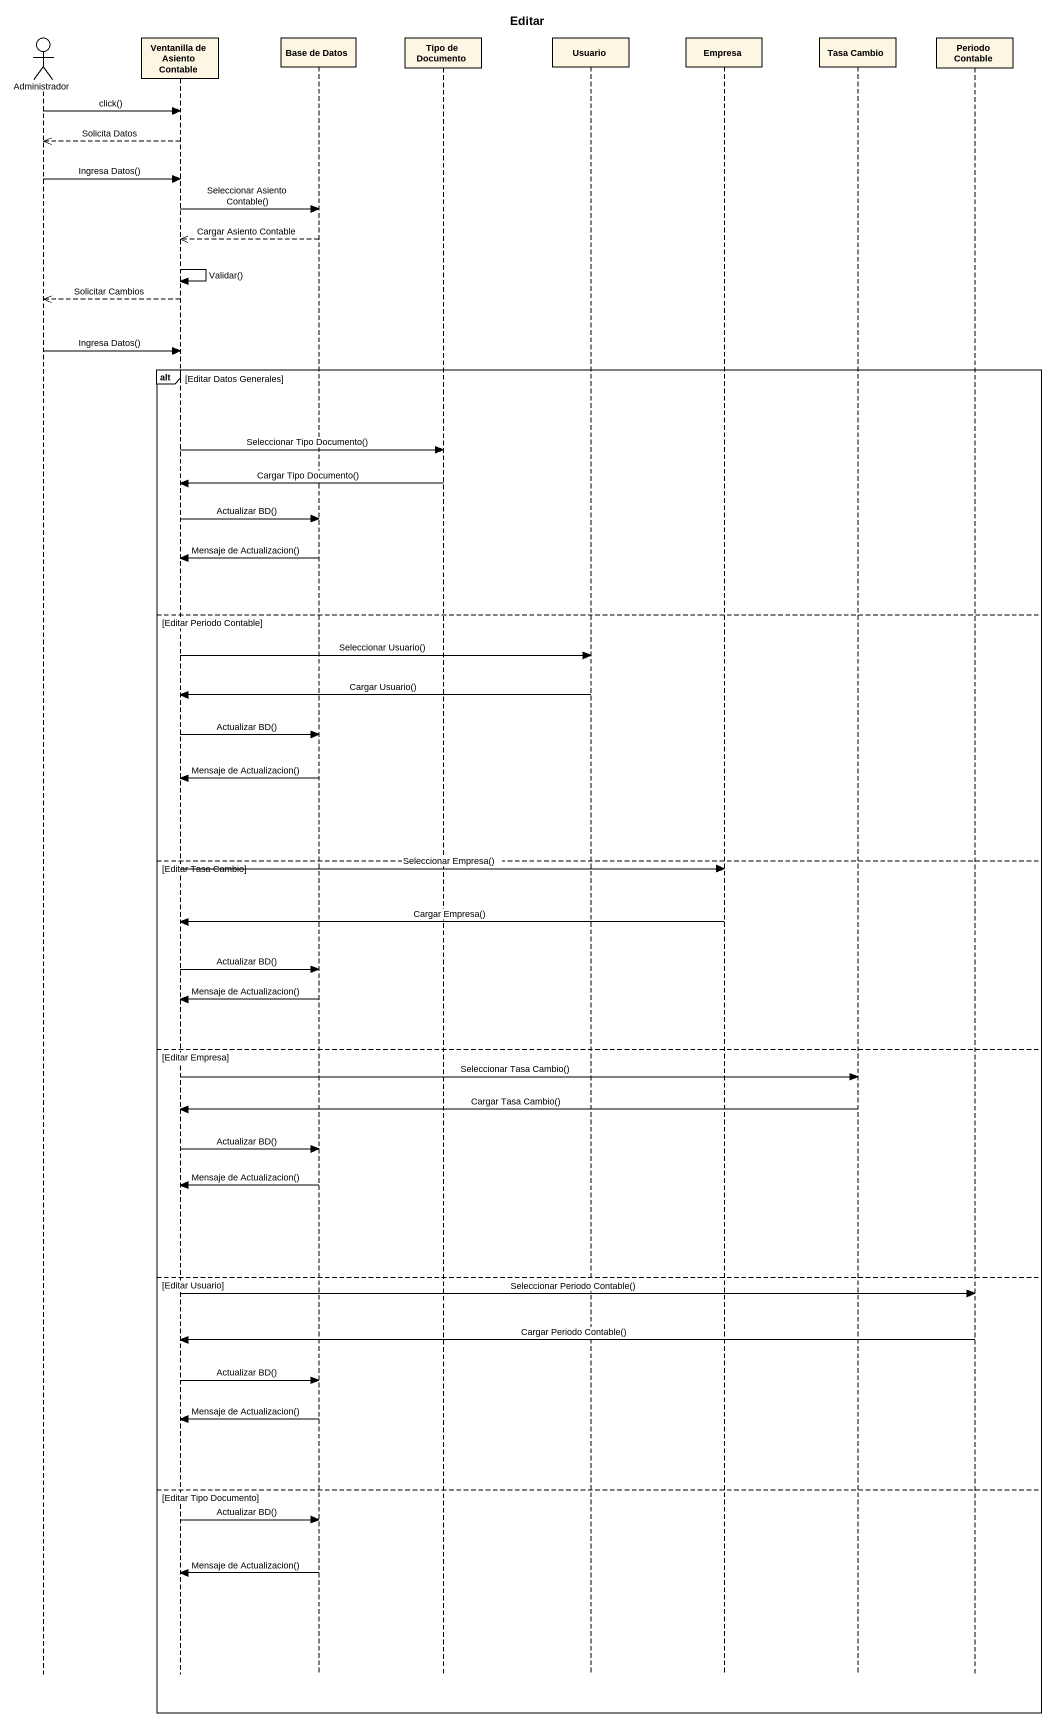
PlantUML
@startuml
title Editar
hide footbox
actor Administrador
participant "Ventanilla de Asiento Contable" as Ventanilla_de_Asiento
participant "Base de Datos" as Base_de_Datos
participant "Tipo de Documento" as Tipo_de_Documento
participant Usuario
participant Empresa
participant "Tasa Cambio" as Tasa_Cambio
participant "Periodo Contable" as Periodo_Contable

Administrador -> Ventanilla_de_Asiento : click()
Ventanilla_de_Asiento -->> Administrador : Solicita Datos
Administrador -> Ventanilla_de_Asiento : Ingresa Datos()
Ventanilla_de_Asiento -> Base_de_Datos : Seleccionar Asiento Contable()
Base_de_Datos -->> Ventanilla_de_Asiento : Cargar Asiento Contable
Ventanilla_de_Asiento -> Ventanilla_de_Asiento : Validar()
Ventanilla_de_Asiento -->> Administrador : Solicitar Cambios
Administrador -> Ventanilla_de_Asiento : Ingresa Datos()
alt Editar Datos Generales
  Ventanilla_de_Asiento -> Tipo_de_Documento : Seleccionar Tipo Documento()
  Tipo_de_Documento -> Ventanilla_de_Asiento : Cargar Tipo Documento()
  Ventanilla_de_Asiento -> Base_de_Datos : Actualizar BD()
  Base_de_Datos -> Ventanilla_de_Asiento : Mensaje de Actualizacion()
else Editar Periodo Contable
  Ventanilla_de_Asiento -> Usuario : Seleccionar Usuario()
  Usuario -> Ventanilla_de_Asiento : Cargar Usuario()
  Ventanilla_de_Asiento -> Base_de_Datos : Actualizar BD()
  Base_de_Datos -> Ventanilla_de_Asiento : Mensaje de Actualizacion()
else Editar Tasa Cambio
  Ventanilla_de_Asiento -> Empresa : Seleccionar Empresa()
  Empresa -> Ventanilla_de_Asiento : Cargar Empresa()
  Ventanilla_de_Asiento -> Base_de_Datos : Actualizar BD()
  Base_de_Datos -> Ventanilla_de_Asiento : Mensaje de Actualizacion()
else Editar Empresa
  Ventanilla_de_Asiento -> Tasa_Cambio : Seleccionar Tasa Cambio()
  Tasa_Cambio -> Ventanilla_de_Asiento : Cargar Tasa Cambio()
  Ventanilla_de_Asiento -> Base_de_Datos : Actualizar BD()
  Base_de_Datos -> Ventanilla_de_Asiento : Mensaje de Actualizacion()
else Editar Usuario
  Ventanilla_de_Asiento -> Periodo_Contable : Seleccionar Periodo Contable()
  Periodo_Contable -> Ventanilla_de_Asiento : Cargar Periodo Contable()
  Ventanilla_de_Asiento -> Base_de_Datos : Actualizar BD()
  Base_de_Datos -> Ventanilla_de_Asiento : Mensaje de Actualizacion()
else Editar Tipo Documento
  Ventanilla_de_Asiento -> Base_de_Datos : Actualizar BD()
  Base_de_Datos -> Ventanilla_de_Asiento : Mensaje de Actualizacion()
end
@enduml
